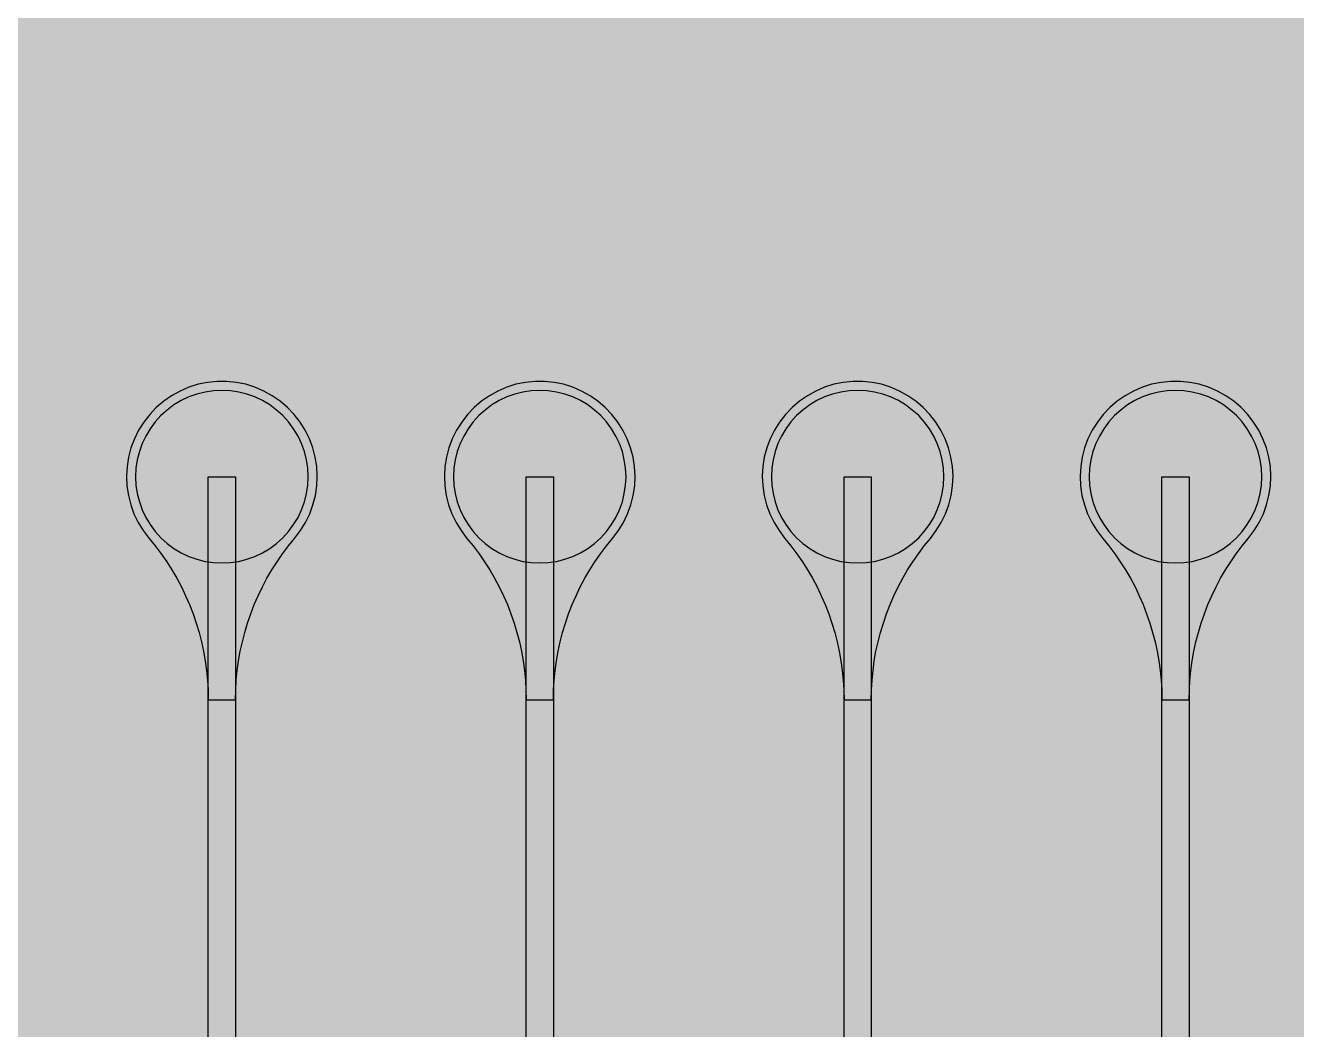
# Model space of a CAD drawing. Header units: metres. Extents: x -7240 to 10960, y -29667 to 1823.
# Drawn here: x 4907 to 6306, y -17651 to -16546 of the extents above; entities that cross this region are included whole.
import ezdxf

# ---------------------------------------------------------------- set-up
doc = ezdxf.new("R2010")
doc.units = ezdxf.units.M
for name, color, linetype in [('Metal1', 4, 'CONTINUOUS'), ('Polyimide', 7, 'CONTINUOUS'), ('Polyimide_Negative', 5, 'CONTINUOUS')]:
    doc.layers.add(name, color=color, linetype=linetype)

msp = doc.modelspace()

# ---------------------------------------------------------------- hatches: boundary and pattern name
at = {"layer": 'Polyimide'}
msp.add_hatch(color=7, dxfattribs=at).paths.add_polyline_path([(4088.5, -11806.9), (4098.7, -11851.2), (4115.6, -11893.5), (4138.6, -11932.7), (4167.4, -11968), (4201.1, -11998.5), (4239, -12023.6), (4280.3, -12042.7), (4349.2, -12073.7), (4413.2, -12113.8), (4471.3, -12162), (4522.3, -12217.7), (4565.4, -12279.7), (4599.7, -12346.9), (4624.7, -12418.2), (4639.9, -12492.2), (4645, -12567.5), (4639.9, -12642.8), (4624.7, -12716.8), (4599.7, -12788.1), (4565.4, -12855.3), (4522.3, -12917.3), (4471.3, -12973), (4413.2, -13021.2), (4349.2, -13061.3), (4280.3, -13092.3), (4239, -13111.4), (4201.1, -13136.5), (4167.4, -13167), (4138.6, -13202.3), (4115.6, -13241.5), (4098.7, -13283.8), (4088.5, -13328.1), (4085, -13373.5), (4085, -13567.5), (4099.4, -13861.6), (4142.6, -14152.8), (4214.2, -14438.4), (4313.4, -14715.5), (4439.2, -14981.7), (4590.6, -15234.2), (4766, -15470.7), (4963.7, -15688.8), (5181.8, -15886.5), (5418.3, -16061.9), (5670.8, -16213.3), (5936.9, -16339.1), (6214.1, -16438.3), (6499.7, -16509.9), (6790.9, -16553.1), (7085, -16567.5), (9960.4, -16567.5), (10038.8, -16571.4), (10116.4, -16582.9), (10192.6, -16601.9), (10266.5, -16628.4), (10337.5, -16662), (10404.8, -16702.3), (10467.9, -16749.1), (10526.1, -16801.8), (10578.8, -16860), (10625.6, -16923), (10665.9, -16990.4), (10699.5, -17061.4), (10725.9, -17135.3), (10745, -17211.4), (10756.5, -17289.1), (10760.4, -17367.5), (10760.4, -21957.3), (10721.6, -22012.9), (10686, -22070.6), (10653.6, -22130.1), (10624.5, -22191.4), (10598.9, -22254.2), (10576.8, -22318.2), (10558.3, -22383.5), (10543.4, -22449.6), (10532.2, -22516.5), (10524.7, -22583.8), (10521, -22651.5), (10521, -22719.3), (10524.7, -22787), (10532.2, -22854.4), (10543.4, -22921.2), (10558.3, -22987.4), (10576.8, -23052.6), (10598.9, -23116.7), (10624.5, -23179.5), (10653.6, -23240.7), (10686, -23300.3), (10721.6, -23357.9), (10760.4, -23413.5), (10760.4, -28667.5), (10756.5, -28745.9), (10745, -28823.6), (10725.9, -28899.7), (10699.5, -28973.6), (10665.9, -29044.6), (10625.6, -29112), (10578.8, -29175), (10526.1, -29233.2), (10467.9, -29285.9), (10404.8, -29332.7), (10337.5, -29373), (10266.5, -29406.6), (10192.6, -29433.1), (10116.4, -29452.1), (10038.8, -29463.6), (9960.4, -29467.5), (-6239.6, -29467.5), (-6318, -29463.6), (-6395.7, -29452.1), (-6471.9, -29433.1), (-6545.8, -29406.6), (-6616.7, -29373), (-6684.1, -29332.7), (-6747.1, -29285.9), (-6805.3, -29233.2), (-6858, -29175), (-6904.8, -29112), (-6945.2, -29044.6), (-6978.7, -28973.6), (-7005.2, -28899.7), (-7024.3, -28823.6), (-7035.8, -28745.9), (-7039.6, -28667.5), (-7039.6, -23426.3), (-6999.4, -23370.1), (-6962.3, -23311.6), (-6928.7, -23251.2), (-6898.5, -23189), (-6871.8, -23125.1), (-6848.8, -23059.9), (-6829.5, -22993.4), (-6814, -22926), (-6802.4, -22857.8), (-6794.6, -22789.1), (-6790.7, -22720), (-6790.7, -22650.8), (-6794.6, -22581.8), (-6802.4, -22513), (-6814, -22444.8), (-6829.5, -22377.4), (-6848.8, -22311), (-6871.8, -22245.7), (-6898.5, -22181.9), (-6928.7, -22119.7), (-6962.3, -22059.2), (-6999.4, -22000.8), (-7039.6, -21944.5), (-7039.6, -17367.5), (-7035.8, -17289.1), (-7024.3, -17211.4), (-7005.2, -17135.3), (-6978.7, -17061.4), (-6945.2, -16990.4), (-6904.8, -16923), (-6858, -16860), (-6805.3, -16801.8), (-6747.1, -16749.1), (-6684.1, -16702.3), (-6616.7, -16662), (-6545.8, -16628.4), (-6471.9, -16601.9), (-6395.7, -16582.9), (-6318, -16571.4), (-6239.6, -16567.5), (-3334, -16567.5), (-3039.9, -16553.1), (-2748.7, -16509.9), (-2463.1, -16438.3), (-2185.9, -16339.1), (-1919.8, -16213.3), (-1667.3, -16061.9), (-1430.8, -15886.5), (-1212.7, -15688.8), (-1015, -15470.7), (-839.6, -15234.2), (-688.2, -14981.7), (-562.4, -14715.5), (-463.2, -14438.4), (-391.6, -14152.8), (-348.4, -13861.6), (-334, -13567.5), (-334, -13373.5), (-337.5, -13328.1), (-347.7, -13283.8), (-364.6, -13241.5), (-387.6, -13202.3), (-416.4, -13167), (-450.1, -13136.5), (-488, -13111.4), (-529.3, -13092.3), (-529.3, -13092.3), (-598.2, -13061.3), (-662.2, -13021.2), (-720.3, -12973), (-771.3, -12917.3), (-814.4, -12855.3), (-848.7, -12788.1), (-873.7, -12716.8), (-888.9, -12642.8), (-894, -12567.5), (-888.9, -12492.2), (-873.7, -12418.2), (-848.7, -12346.9), (-814.4, -12279.7), (-771.3, -12217.7), (-720.3, -12162), (-662.2, -12113.8), (-598.2, -12073.7), (-529.3, -12042.7), (-488, -12023.6), (-450.1, -11998.5), (-416.4, -11968), (-387.6, -11932.7), (-364.6, -11893.5), (-347.7, -11851.2), (-337.5, -11806.9), (-334, -11761.5), (-334, -11074.3), (-337.5, -11028.9), (-347.7, -10984.6), (-364.6, -10942.4), (-387.6, -10903.1), (-416.4, -10867.8), (-450.1, -10837.3), (-488, -10812.2), (-529.3, -10793.2), (-529.3, -10793.2), (-598.2, -10762.1), (-662.2, -10722.1), (-720.3, -10673.8), (-771.3, -10618.1), (-814.4, -10556.1), (-848.7, -10488.9), (-873.7, -10417.6), (-888.9, -10343.7), (-894, -10268.3), (-888.9, -10193), (-873.7, -10119), (-848.7, -10047.8), (-814.4, -9980.5), (-771.3, -9918.5), (-720.3, -9862.9), (-662.2, -9814.6), (-598.2, -9774.6), (-529.3, -9743.5), (-488, -9724.5), (-450.1, -9699.4), (-416.4, -9668.8), (-387.6, -9633.5), (-364.6, -9594.3), (-347.7, -9552), (-337.5, -9507.7), (-334, -9462.4), (-334, -8775.1), (-337.5, -8729.8), (-347.7, -8685.5), (-364.6, -8643.2), (-387.6, -8604), (-416.4, -8568.7), (-450.1, -8538.1), (-488, -8513), (-529.3, -8494), (-529.3, -8494), (-598.2, -8462.9), (-662.2, -8422.9), (-720.3, -8374.6), (-771.3, -8319), (-814.4, -8257), (-848.7, -8189.7), (-873.7, -8118.5), (-888.9, -8044.5), (-894, -7969.2), (-888.9, -7893.8), (-873.7, -7819.9), (-848.7, -7748.6), (-814.4, -7681.4), (-771.3, -7619.4), (-720.3, -7563.7), (-662.2, -7515.4), (-598.2, -7475.4), (-529.3, -7444.3), (-529.3, -7444.3), (-488, -7425.3), (-450.1, -7400.2), (-416.4, -7369.7), (-387.6, -7334.4), (-364.6, -7295.1), (-347.7, -7252.9), (-337.5, -7208.6), (-334, -7163.2), (-334, -6476), (-337.5, -6430.6), (-347.7, -6386.3), (-364.6, -6344), (-387.6, -6304.8), (-416.4, -6269.5), (-450.1, -6239), (-488, -6213.9), (-529.3, -6194.8), (-529.3, -6194.8), (-598.2, -6163.8), (-662.2, -6123.7), (-720.3, -6075.5), (-771.3, -6019.8), (-814.4, -5957.8), (-848.7, -5890.6), (-873.7, -5819.3), (-888.9, -5745.3), (-894, -5670), (-888.9, -5594.7), (-873.7, -5520.7), (-848.7, -5449.4), (-814.4, -5382.2), (-771.3, -5320.2), (-720.3, -5264.5), (-662.2, -5216.3), (-598.2, -5176.2), (-529.3, -5145.2), (-529.3, -5145.2), (-488, -5126.1), (-450.1, -5101), (-416.4, -5070.5), (-387.6, -5035.2), (-364.6, -4996), (-347.7, -4953.7), (-337.5, -4909.4), (-334, -4864), (-334, 380), (-334, 1522.5), (-289, 1522.5), (-288.8, 1515.6), (-288.1, 1508.8), (-287, 1502), (-285.4, 1495.3), (-283.4, 1488.7), (-281, 1482.3), (-278.2, 1476.1), (-274.9, 1470), (-271.3, 1464.2), (-267.3, 1458.6), (-262.9, 1453.3), (-258.2, 1448.3), (-253.2, 1443.6), (-247.9, 1439.2), (-242.3, 1435.2), (-236.5, 1431.6), (-230.4, 1428.3), (-224.2, 1425.5), (-217.8, 1423.1), (-211.2, 1421.1), (-204.5, 1419.5), (-197.7, 1418.4), (-190.9, 1417.7), (-184, 1417.5), (-177.1, 1417.7), (-170.3, 1418.4), (-163.5, 1419.5), (-156.8, 1421.1), (-150.2, 1423.1), (-143.8, 1425.5), (-137.6, 1428.3), (-131.5, 1431.6), (-125.7, 1435.2), (-120.1, 1439.2), (-114.8, 1443.6), (-109.8, 1448.3), (-105.1, 1453.3), (-100.7, 1458.6), (-96.7, 1464.2), (-93.1, 1470), (-89.8, 1476.1), (-87, 1482.3), (-84.6, 1488.7), (-82.6, 1495.3), (-81, 1502), (-79.9, 1508.8), (-79.2, 1515.6), (-79, 1522.5), (1786, 1522.5), (3835, 1522.5), (3835.2, 1529), (3835.9, 1535.6), (3836.9, 1542), (3838.4, 1548.4), (3840.3, 1554.6), (3842.6, 1560.8), (3845.3, 1566.7), (3848.4, 1572.5), (3851.9, 1578.1), (3855.7, 1583.4), (3859.8, 1588.4), (3864.3, 1593.2), (3869.1, 1597.7), (3874.1, 1601.8), (3879.4, 1605.6), (3885, 1609.1), (3890.8, 1612.2), (3896.7, 1614.9), (3902.9, 1617.2), (3909.1, 1619.1), (3915.5, 1620.6), (3921.9, 1621.6), (3928.5, 1622.3), (3935, 1622.5), (3941.5, 1622.3), (3948.1, 1621.6), (3954.5, 1620.6), (3960.9, 1619.1), (3967.1, 1617.2), (3973.3, 1614.9), (3979.2, 1612.2), (3985, 1609.1), (3990.6, 1605.6), (3995.9, 1601.8), (4000.9, 1597.7), (4005.7, 1593.2), (4010.2, 1588.4), (4014.3, 1583.4), (4018.1, 1578.1), (4021.6, 1572.5), (4024.7, 1566.7), (4027.4, 1560.8), (4029.7, 1554.6), (4031.6, 1548.4), (4033.1, 1542), (4034.1, 1535.6), (4034.8, 1529), (4035, 1522.5), (4085, 1522.5), (4085, 380), (4085, 330), (4085, -4864), (4088.5, -4909.4), (4098.7, -4953.7), (4115.6, -4996), (4138.6, -5035.2), (4167.4, -5070.5), (4201.1, -5101), (4239, -5126.1), (4280.3, -5145.2), (4280.3, -5145.2), (4349.2, -5176.2), (4413.2, -5216.3), (4471.3, -5264.5), (4522.3, -5320.2), (4565.4, -5382.2), (4599.7, -5449.4), (4624.7, -5520.7), (4639.9, -5594.7), (4645, -5670), (4639.9, -5745.3), (4624.7, -5819.3), (4599.7, -5890.6), (4565.4, -5957.8), (4522.3, -6019.8), (4471.3, -6075.5), (4413.2, -6123.7), (4349.2, -6163.8), (4280.3, -6194.8), (4239, -6213.9), (4201.1, -6239), (4167.4, -6269.5), (4138.6, -6304.8), (4115.6, -6344), (4098.7, -6386.3), (4088.5, -6430.6), (4085, -6476), (4085, -11761.5), (4088.5, -11806.9)])

# ---------------------------------------------------------------- linework, layer by layer
at = {"layer": 'Metal1'}
for points in [[(5137.9, -17288.1), (5138.1, -17277.3), (5138.7, -17266.6), (5139.8, -17255.9), (5141.2, -17245.3), (5143.1, -17234.7), (5145.4, -17224.2), (5148.1, -17213.9), (5151.2, -17203.6), (5154.7, -17193.4), (5158.6, -17183.4), (5162.8, -17173.6), (5167.5, -17163.9), (5172.5, -17154.4), (5177.9, -17145.1), (5183.7, -17136.1), (5189.8, -17127.3), (5196.2, -17118.7), (5203, -17110.4), (5209.4, -17101.9), (5215, -17092.9), (5219.6, -17083.3), (5223.2, -17073.4), (5225.8, -17063.1), (5227.4, -17052.6), (5227.9, -17042), (5227.3, -17031.4), (5225.6, -17020.9), (5222.9, -17010.7), (5219.2, -17000.8), (5214.5, -16991.3), (5208.9, -16982.3), (5202.4, -16973.9), (5195, -16966.2), (5187, -16959.3), (5178.3, -16953.3), (5169, -16948.2), (5159.2, -16944), (5149.1, -16940.8), (5138.7, -16938.7), (5128.2, -16937.6), (5117.6, -16937.6), (5107, -16938.7), (5096.6, -16940.8), (5086.5, -16944), (5076.8, -16948.2), (5067.5, -16953.3), (5058.8, -16959.3), (5050.7, -16966.2), (5043.4, -16973.9), (5036.9, -16982.3), (5031.2, -16991.3), (5026.5, -17000.8), (5022.8, -17010.7), (5020.1, -17020.9), (5018.5, -17031.4), (5017.9, -17042), (5018.4, -17052.6), (5019.9, -17063.1), (5022.5, -17073.4), (5026.1, -17083.3), (5030.8, -17092.9), (5036.3, -17101.9), (5042.7, -17110.4), (5049.5, -17118.7), (5056, -17127.3), (5062.1, -17136.1), (5067.8, -17145.1), (5073.2, -17154.4), (5078.3, -17163.9), (5082.9, -17173.6), (5087.2, -17183.4), (5091.1, -17193.4), (5094.6, -17203.6), (5097.7, -17213.9), (5100.4, -17224.2), (5102.7, -17234.7), (5104.5, -17245.3), (5106, -17255.9), (5107, -17266.6), (5107.7, -17277.3), (5107.9, -17288.1), (5137.9, -17288.1)], [(5487.9, -17288.1), (5488.1, -17277.3), (5488.7, -17266.6), (5489.8, -17255.9), (5491.2, -17245.3), (5493.1, -17234.7), (5495.4, -17224.2), (5498.1, -17213.9), (5501.2, -17203.6), (5504.7, -17193.4), (5508.6, -17183.4), (5512.8, -17173.6), (5517.5, -17163.9), (5522.5, -17154.4), (5527.9, -17145.1), (5533.7, -17136.1), (5539.8, -17127.3), (5546.2, -17118.7), (5553, -17110.4), (5559.4, -17101.9), (5565, -17092.9), (5569.6, -17083.3), (5573.2, -17073.4), (5575.8, -17063.1), (5577.4, -17052.6), (5577.9, -17042), (5577.3, -17031.4), (5575.6, -17020.9), (5572.9, -17010.7), (5569.2, -17000.8), (5564.5, -16991.3), (5558.9, -16982.3), (5552.4, -16973.9), (5545, -16966.2), (5537, -16959.3), (5528.3, -16953.3), (5519, -16948.2), (5509.2, -16944), (5499.1, -16940.8), (5488.7, -16938.7), (5478.2, -16937.6), (5467.6, -16937.6), (5457, -16938.7), (5446.6, -16940.8), (5436.5, -16944), (5426.8, -16948.2), (5417.5, -16953.3), (5408.8, -16959.3), (5400.7, -16966.2), (5393.4, -16973.9), (5386.9, -16982.3), (5381.2, -16991.3), (5376.5, -17000.8), (5372.8, -17010.7), (5370.1, -17020.9), (5368.5, -17031.4), (5367.9, -17042), (5368.4, -17052.6), (5369.9, -17063.1), (5372.5, -17073.4), (5376.1, -17083.3), (5380.8, -17092.9), (5386.3, -17101.9), (5392.7, -17110.4), (5399.5, -17118.7), (5406, -17127.3), (5412.1, -17136.1), (5417.8, -17145.1), (5423.2, -17154.4), (5428.3, -17163.9), (5432.9, -17173.6), (5437.2, -17183.4), (5441.1, -17193.4), (5444.6, -17203.6), (5447.7, -17213.9), (5450.4, -17224.2), (5452.7, -17234.7), (5454.5, -17245.3), (5456, -17255.9), (5457, -17266.6), (5457.7, -17277.3), (5457.9, -17288.1), (5487.9, -17288.1)], [(5837.9, -17288.1), (5838.1, -17277.3), (5838.7, -17266.6), (5839.8, -17255.9), (5841.2, -17245.3), (5843.1, -17234.7), (5845.4, -17224.2), (5848.1, -17213.9), (5851.2, -17203.6), (5854.7, -17193.4), (5858.6, -17183.4), (5862.8, -17173.6), (5867.5, -17163.9), (5872.5, -17154.4), (5877.9, -17145.1), (5883.7, -17136.1), (5889.8, -17127.3), (5896.2, -17118.7), (5903, -17110.4), (5909.4, -17101.9), (5915, -17092.9), (5919.6, -17083.3), (5923.2, -17073.4), (5925.8, -17063.1), (5927.4, -17052.6), (5927.9, -17042), (5927.3, -17031.4), (5925.6, -17020.9), (5922.9, -17010.7), (5919.2, -17000.8), (5914.5, -16991.3), (5908.9, -16982.3), (5902.4, -16973.9), (5895, -16966.2), (5887, -16959.3), (5878.3, -16953.3), (5869, -16948.2), (5859.2, -16944), (5849.1, -16940.8), (5838.7, -16938.7), (5828.2, -16937.6), (5817.6, -16937.6), (5807, -16938.7), (5796.6, -16940.8), (5786.5, -16944), (5776.8, -16948.2), (5767.5, -16953.3), (5758.8, -16959.3), (5750.7, -16966.2), (5743.4, -16973.9), (5736.9, -16982.3), (5731.2, -16991.3), (5726.5, -17000.8), (5722.8, -17010.7), (5720.1, -17020.9), (5718.5, -17031.4), (5717.9, -17042), (5718.4, -17052.6), (5719.9, -17063.1), (5722.5, -17073.4), (5726.1, -17083.3), (5730.8, -17092.9), (5736.3, -17101.9), (5742.7, -17110.4), (5749.5, -17118.7), (5756, -17127.3), (5762.1, -17136.1), (5767.8, -17145.1), (5773.2, -17154.4), (5778.3, -17163.9), (5782.9, -17173.6), (5787.2, -17183.4), (5791.1, -17193.4), (5794.6, -17203.6), (5797.7, -17213.9), (5800.4, -17224.2), (5802.7, -17234.7), (5804.5, -17245.3), (5806, -17255.9), (5807, -17266.6), (5807.7, -17277.3), (5807.9, -17288.1), (5837.9, -17288.1)], [(6187.9, -17288.1), (6188.1, -17277.3), (6188.7, -17266.6), (6189.8, -17255.9), (6191.2, -17245.3), (6193.1, -17234.7), (6195.4, -17224.2), (6198.1, -17213.9), (6201.2, -17203.6), (6204.7, -17193.4), (6208.6, -17183.4), (6212.8, -17173.6), (6217.5, -17163.9), (6222.5, -17154.4), (6227.9, -17145.1), (6233.7, -17136.1), (6239.8, -17127.3), (6246.2, -17118.7), (6253, -17110.4), (6259.4, -17101.9), (6265, -17092.9), (6269.6, -17083.3), (6273.2, -17073.4), (6275.8, -17063.1), (6277.4, -17052.6), (6277.9, -17042), (6277.3, -17031.4), (6275.6, -17020.9), (6272.9, -17010.7), (6269.2, -17000.8), (6264.5, -16991.3), (6258.9, -16982.3), (6252.4, -16973.9), (6245, -16966.2), (6237, -16959.3), (6228.3, -16953.3), (6219, -16948.2), (6209.2, -16944), (6199.1, -16940.8), (6188.7, -16938.7), (6178.2, -16937.6), (6167.6, -16937.6), (6157, -16938.7), (6146.6, -16940.8), (6136.5, -16944), (6126.8, -16948.2), (6117.5, -16953.3), (6108.8, -16959.3), (6100.7, -16966.2), (6093.4, -16973.9), (6086.9, -16982.3), (6081.2, -16991.3), (6076.5, -17000.8), (6072.8, -17010.7), (6070.1, -17020.9), (6068.5, -17031.4), (6067.9, -17042), (6068.4, -17052.6), (6069.9, -17063.1), (6072.5, -17073.4), (6076.1, -17083.3), (6080.8, -17092.9), (6086.3, -17101.9), (6092.7, -17110.4), (6099.5, -17118.7), (6106, -17127.3), (6112.1, -17136.1), (6117.8, -17145.1), (6123.2, -17154.4), (6128.3, -17163.9), (6132.9, -17173.6), (6137.2, -17183.4), (6141.1, -17193.4), (6144.6, -17203.6), (6147.7, -17213.9), (6150.4, -17224.2), (6152.7, -17234.7), (6154.5, -17245.3), (6156, -17255.9), (6157, -17266.6), (6157.7, -17277.3), (6157.9, -17288.1), (6187.9, -17288.1)]]:
    msp.add_lwpolyline(points, close=True, dxfattribs=at)
for points in [[(9361.9, -19266.6), (9361.9, -18027.4), (9332.5, -17998), (5152.5, -17998), (5118.8, -17968.7), (5107.9, -17816), (5107.9, -17042.5), (5137.9, -17042.5), (5137.9, -17816), (5126.9, -17965.3), (5153.3, -17996), (9333.3, -17996), (9363.9, -18026.6), (9363.9, -19267.4)], [(9371.9, -19276.6), (9371.9, -18017.4), (9342.5, -17988), (5502.5, -17988), (5468.8, -17958.7), (5457.9, -17808), (5457.9, -17042.5), (5487.9, -17042.5), (5487.9, -17808), (5477, -17955.3), (5503.3, -17986), (9343.3, -17986), (9373.9, -18016.6), (9373.9, -19277.4)], [(9381.9, -19286.6), (9381.9, -18007.4), (9352.5, -17978), (5852.5, -17978), (5818.7, -17948.7), (5807.9, -17800), (5807.9, -17042.5), (5837.9, -17042.5), (5837.9, -17800), (5827, -17945.3), (5853.3, -17976), (9353.3, -17976), (9383.9, -18006.6), (9383.9, -19287.4)], [(9391.9, -19296.6), (9391.9, -17997.4), (9362.5, -17968), (6202.5, -17968), (6168.7, -17938.7), (6157.9, -17792), (6157.9, -17042.5), (6187.9, -17042.5), (6187.9, -17792), (6177, -17935.3), (6203.3, -17966), (9363.3, -17966), (9393.9, -17996.6), (9393.9, -19297.4)]]:
    msp.add_lwpolyline(points, dxfattribs=at)
at = {"layer": 'Polyimide_Negative'}
for points in [[(5217.9, -17042.5), (5217.4, -17033.2), (5216, -17024), (5213.8, -17014.9), (5210.6, -17006.1), (5206.7, -16997.7), (5201.9, -16989.7), (5196.3, -16982.2), (5190.1, -16975.3), (5183.1, -16969.1), (5175.7, -16963.5), (5167.7, -16958.7), (5159.2, -16954.7), (5150.5, -16951.6), (5141.4, -16949.3), (5132.2, -16948), (5122.9, -16947.5), (5113.6, -16948), (5104.3, -16949.3), (5095.3, -16951.6), (5086.5, -16954.7), (5078.1, -16958.7), (5070.1, -16963.5), (5062.6, -16969.1), (5055.7, -16975.3), (5049.4, -16982.2), (5043.9, -16989.7), (5039.1, -16997.7), (5035.1, -17006.1), (5032, -17014.9), (5029.7, -17024), (5028.3, -17033.2), (5027.9, -17042.5), (5028.3, -17051.8), (5029.7, -17061), (5032, -17070.1), (5035.1, -17078.9), (5039.1, -17087.3), (5043.9, -17095.3), (5049.4, -17102.8), (5055.7, -17109.7), (5062.6, -17115.9), (5070.1, -17121.5), (5078.1, -17126.3), (5086.5, -17130.3), (5095.3, -17133.4), (5104.3, -17135.7), (5113.6, -17137), (5122.9, -17137.5), (5132.2, -17137), (5141.4, -17135.7), (5150.5, -17133.4), (5159.2, -17130.3), (5167.7, -17126.3), (5175.7, -17121.5), (5183.1, -17115.9), (5190.1, -17109.7), (5196.3, -17102.8), (5201.9, -17095.3), (5206.7, -17087.3), (5210.6, -17078.9), (5213.8, -17070.1), (5216, -17061), (5217.4, -17051.8), (5217.9, -17042.5)], [(5567.9, -17042.5), (5567.4, -17033.2), (5566, -17024), (5563.8, -17014.9), (5560.6, -17006.1), (5556.7, -16997.7), (5551.9, -16989.7), (5546.3, -16982.2), (5540.1, -16975.3), (5533.1, -16969.1), (5525.7, -16963.5), (5517.7, -16958.7), (5509.2, -16954.7), (5500.5, -16951.6), (5491.4, -16949.3), (5482.2, -16948), (5472.9, -16947.5), (5463.6, -16948), (5454.3, -16949.3), (5445.3, -16951.6), (5436.5, -16954.7), (5428.1, -16958.7), (5420.1, -16963.5), (5412.6, -16969.1), (5405.7, -16975.3), (5399.4, -16982.2), (5393.9, -16989.7), (5389.1, -16997.7), (5385.1, -17006.1), (5382, -17014.9), (5379.7, -17024), (5378.3, -17033.2), (5377.9, -17042.5), (5378.3, -17051.8), (5379.7, -17061), (5382, -17070.1), (5385.1, -17078.9), (5389.1, -17087.3), (5393.9, -17095.3), (5399.4, -17102.8), (5405.7, -17109.7), (5412.6, -17115.9), (5420.1, -17121.5), (5428.1, -17126.3), (5436.5, -17130.3), (5445.3, -17133.4), (5454.3, -17135.7), (5463.6, -17137), (5472.9, -17137.5), (5482.2, -17137), (5491.4, -17135.7), (5500.5, -17133.4), (5509.2, -17130.3), (5517.7, -17126.3), (5525.7, -17121.5), (5533.1, -17115.9), (5540.1, -17109.7), (5546.3, -17102.8), (5551.9, -17095.3), (5556.7, -17087.3), (5560.6, -17078.9), (5563.8, -17070.1), (5566, -17061), (5567.4, -17051.8), (5567.9, -17042.5)], [(5917.9, -17042.5), (5917.4, -17033.2), (5916, -17024), (5913.8, -17014.9), (5910.6, -17006.1), (5906.7, -16997.7), (5901.9, -16989.7), (5896.3, -16982.2), (5890.1, -16975.3), (5883.1, -16969.1), (5875.7, -16963.5), (5867.7, -16958.7), (5859.2, -16954.7), (5850.5, -16951.6), (5841.4, -16949.3), (5832.2, -16948), (5822.9, -16947.5), (5813.6, -16948), (5804.3, -16949.3), (5795.3, -16951.6), (5786.5, -16954.7), (5778.1, -16958.7), (5770.1, -16963.5), (5762.6, -16969.1), (5755.7, -16975.3), (5749.4, -16982.2), (5743.9, -16989.7), (5739.1, -16997.7), (5735.1, -17006.1), (5732, -17014.9), (5729.7, -17024), (5728.3, -17033.2), (5727.9, -17042.5), (5728.3, -17051.8), (5729.7, -17061), (5732, -17070.1), (5735.1, -17078.9), (5739.1, -17087.3), (5743.9, -17095.3), (5749.4, -17102.8), (5755.7, -17109.7), (5762.6, -17115.9), (5770.1, -17121.5), (5778.1, -17126.3), (5786.5, -17130.3), (5795.3, -17133.4), (5804.3, -17135.7), (5813.6, -17137), (5822.9, -17137.5), (5832.2, -17137), (5841.4, -17135.7), (5850.5, -17133.4), (5859.2, -17130.3), (5867.7, -17126.3), (5875.7, -17121.5), (5883.1, -17115.9), (5890.1, -17109.7), (5896.3, -17102.8), (5901.9, -17095.3), (5906.7, -17087.3), (5910.6, -17078.9), (5913.8, -17070.1), (5916, -17061), (5917.4, -17051.8), (5917.9, -17042.5)], [(6267.9, -17042.5), (6267.4, -17033.2), (6266, -17024), (6263.8, -17014.9), (6260.6, -17006.1), (6256.7, -16997.7), (6251.9, -16989.7), (6246.3, -16982.2), (6240.1, -16975.3), (6233.1, -16969.1), (6225.7, -16963.5), (6217.7, -16958.7), (6209.2, -16954.7), (6200.5, -16951.6), (6191.4, -16949.3), (6182.2, -16948), (6172.9, -16947.5), (6163.6, -16948), (6154.3, -16949.3), (6145.3, -16951.6), (6136.5, -16954.7), (6128.1, -16958.7), (6120.1, -16963.5), (6112.6, -16969.1), (6105.7, -16975.3), (6099.4, -16982.2), (6093.9, -16989.7), (6089.1, -16997.7), (6085.1, -17006.1), (6082, -17014.9), (6079.7, -17024), (6078.3, -17033.2), (6077.9, -17042.5), (6078.3, -17051.8), (6079.7, -17061), (6082, -17070.1), (6085.1, -17078.9), (6089.1, -17087.3), (6093.9, -17095.3), (6099.4, -17102.8), (6105.7, -17109.7), (6112.6, -17115.9), (6120.1, -17121.5), (6128.1, -17126.3), (6136.5, -17130.3), (6145.3, -17133.4), (6154.3, -17135.7), (6163.6, -17137), (6172.9, -17137.5), (6182.2, -17137), (6191.4, -17135.7), (6200.5, -17133.4), (6209.2, -17130.3), (6217.7, -17126.3), (6225.7, -17121.5), (6233.1, -17115.9), (6240.1, -17109.7), (6246.3, -17102.8), (6251.9, -17095.3), (6256.7, -17087.3), (6260.6, -17078.9), (6263.8, -17070.1), (6266, -17061), (6267.4, -17051.8), (6267.9, -17042.5)]]:
    msp.add_lwpolyline(points, close=True, dxfattribs=at)

doc.saveas('drawing.dxf')
